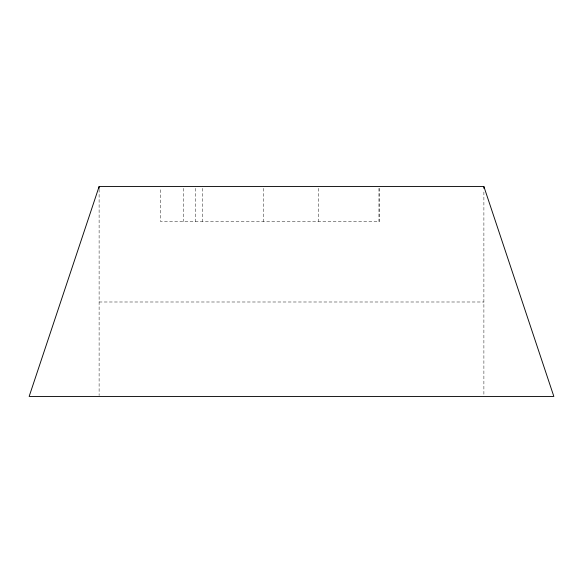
<?xml version="1.0" encoding="UTF-8"?>
<svg xmlns="http://www.w3.org/2000/svg" width="583" height="583" viewBox="0 0 583 583"><rect width="100%" height="100%" fill="white"/><g stroke="black" fill="none" stroke-linecap="round" stroke-linejoin="round"><path stroke-width="0.44" stroke-dasharray="2.92 2.19" d="M99.11 301.994L483.89 301.994M483.89 192.011L483.89 395.529M379.518 188.353L379.518 221.54L160.536 221.54L160.536 188.353M378.95 188.353L378.95 221.54M318.303 188.353L318.303 221.54M263.516 188.353L263.516 221.54M202.301 188.353L202.301 221.54M195.516 188.353L195.516 221.54M183.324 188.353L183.324 221.54M99.11 189.286L99.11 395.529"/><path stroke-width="0.87" d="M99.11 186.56L29.15 396.44L553.85 396.44L483.89 186.56L99.11 186.56L99.11 188.375M483.89 186.56L483.89 188.375"/></g></svg>
